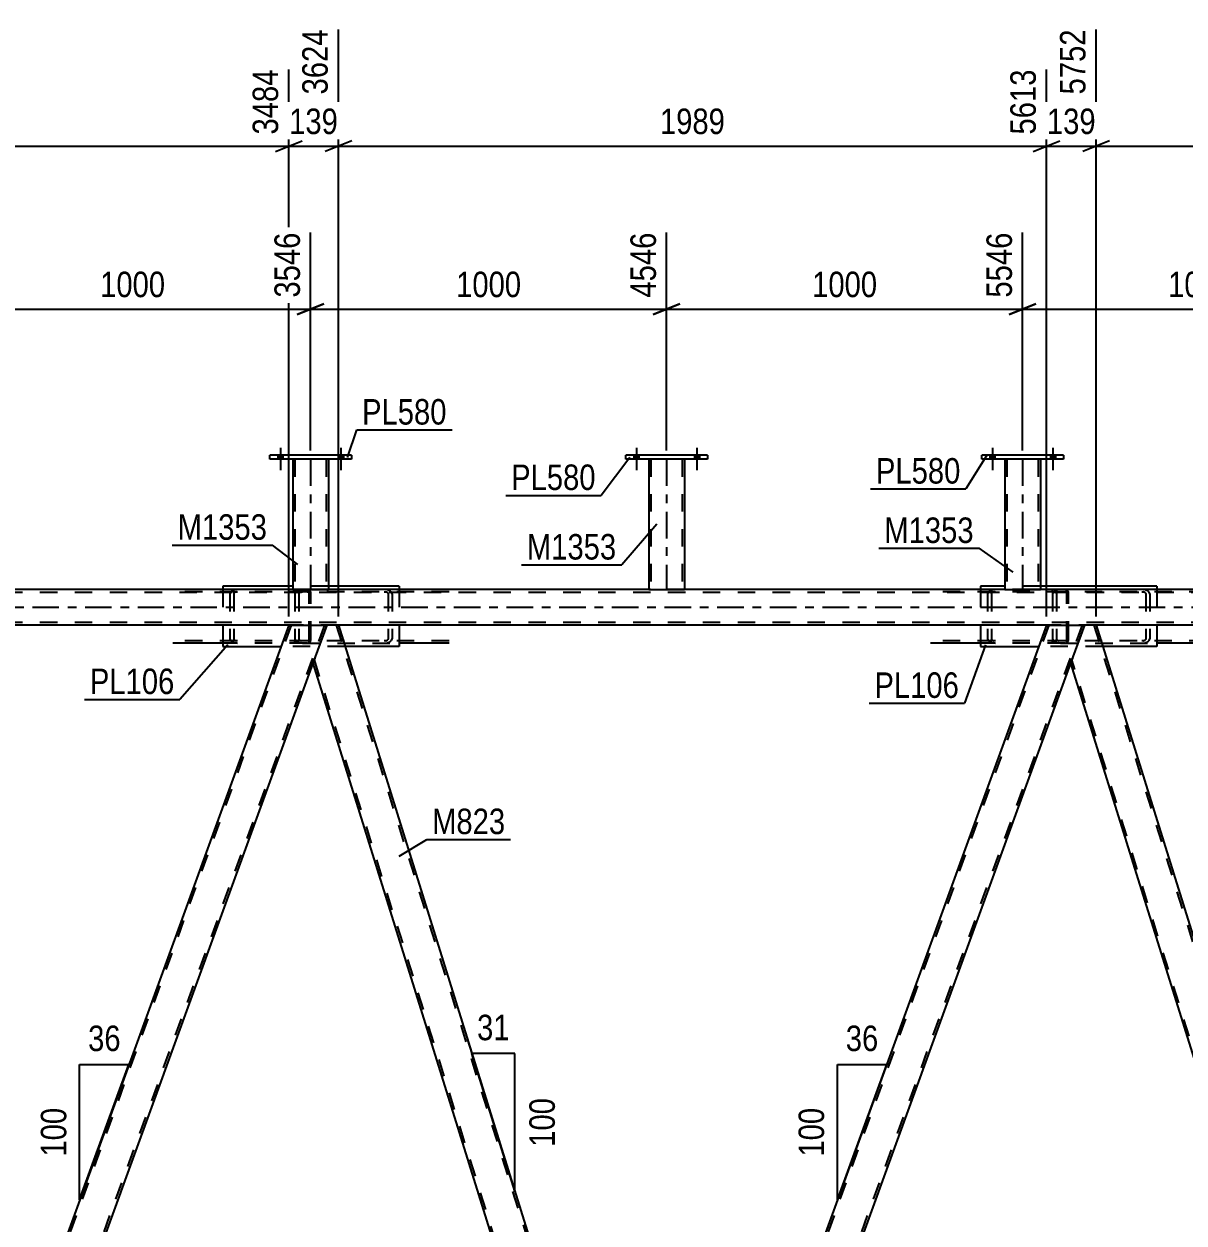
# Model space of a CAD drawing. Header units: millimetres. Extents: x -857 to 332, y -866 to -25.
# Drawn here: x -684.7 to -554.4, y -741.4 to -606.7 of the extents above; entities that cross this region are included whole.
import ezdxf

# ---------------------------------------------------------------- set-up
doc = ezdxf.new("R2010")
doc.units = ezdxf.units.MM
doc.linetypes.add('DXK_LINE_DOT2', pattern=[3.9198, 1.9599, -1.9599])
doc.linetypes.add('DXK_LINE_DOT3', pattern=[5.9187, 2.979, -0.9799, 0.9799, -0.9799])
doc.styles.add('Arial Narrow', font='ARIALN.TTF', dxfattribs={"height": 0.2})

# ---------------------------------------------------------------- blocks, each defined once
blk = doc.blocks.new('Bolt-570388934-6778 - 6647')
at = {"linetype": 'Continuous'}
for points in [[(-655.66, -655.11), (-656.22, -655.11), (-656.22, -655.59), (-655.66, -655.59)], [(-655.66, -655.11), (-656.22, -655.11), (-656.22, -655.59), (-655.66, -655.59)], [(-648.86, -655.11), (-649.42, -655.11), (-649.42, -655.59), (-648.86, -655.59)], [(-648.86, -655.11), (-649.42, -655.11), (-649.42, -655.59), (-648.86, -655.59)]]:
    blk.add_hatch(color=1, dxfattribs=at).paths.add_polyline_path(points)
at = {"color": 1, "linetype": 'Continuous'}
for p, q in [((-655.94, -654.31), (-655.94, -656.83)), ((-655.94, -654.31), (-655.94, -656.83)), ((-649.14, -654.31), (-649.14, -656.83)), ((-649.14, -654.31), (-649.14, -656.83)), ((-656.22, -655.11), (-656.22, -655.59)), ((-656.22, -655.11), (-656.22, -655.59)), ((-655.66, -655.11), (-655.66, -655.59)), ((-655.66, -655.11), (-655.66, -655.59)), ((-649.42, -655.11), (-649.42, -655.59)), ((-649.42, -655.11), (-649.42, -655.59)), ((-648.86, -655.11), (-648.86, -655.59)), ((-648.86, -655.11), (-648.86, -655.59))]:
    blk.add_line(p, q, dxfattribs=at)
blk = doc.blocks.new('Part-570388934-6718 - 6647')
at = {"color": 2, "linetype": 'Continuous'}
for p, q in [((-607.94, -655.11), (-617.14, -655.11)), ((-617.14, -655.59), (-617.14, -655.11)), ((-607.94, -655.59), (-617.14, -655.59)), ((-607.94, -655.11), (-607.94, -655.59))]:
    blk.add_line(p, q, dxfattribs=at)
blk = doc.blocks.new('Bolt-570388934-6785 - 6647')
at = {"linetype": 'Continuous'}
for points in [[(-575.66, -655.11), (-576.22, -655.11), (-576.22, -655.59), (-575.66, -655.59)], [(-575.66, -655.11), (-576.22, -655.11), (-576.22, -655.59), (-575.66, -655.59)], [(-568.86, -655.11), (-569.42, -655.11), (-569.42, -655.59), (-568.86, -655.59)], [(-568.86, -655.11), (-569.42, -655.11), (-569.42, -655.59), (-568.86, -655.59)]]:
    blk.add_hatch(color=1, dxfattribs=at).paths.add_polyline_path(points)
at = {"color": 1, "linetype": 'Continuous'}
for p, q in [((-575.94, -654.31), (-575.94, -656.83)), ((-575.94, -654.31), (-575.94, -656.83)), ((-569.14, -654.31), (-569.14, -656.83)), ((-569.14, -654.31), (-569.14, -656.83)), ((-576.22, -655.11), (-576.22, -655.59)), ((-576.22, -655.11), (-576.22, -655.59)), ((-575.66, -655.11), (-575.66, -655.59)), ((-575.66, -655.11), (-575.66, -655.59)), ((-569.42, -655.11), (-569.42, -655.59)), ((-569.42, -655.11), (-569.42, -655.59)), ((-568.86, -655.11), (-568.86, -655.59)), ((-568.86, -655.11), (-568.86, -655.59))]:
    blk.add_line(p, q, dxfattribs=at)
blk = doc.blocks.new('Part-570388934-6737 - 6647')
at = {"color": 7, "linetype": 'DXK_LINE_DOT2'}
for p, q in [((-112.62, -670.55), (-794.36, -670.55)), ((-112.62, -670.23), (-774.54, -670.23)), ((-650.54, -670.23), (-654.54, -670.23)), ((-610.54, -670.23), (-614.54, -670.23)), ((-570.54, -670.23), (-574.54, -670.23)), ((-112.62, -673.91), (-794.36, -673.91)), ((-649.42, -674.23), (-654.99, -674.23)), ((-564.28, -674.23), (-569.86, -674.23))]:
    blk.add_line(p, q, dxfattribs=at)
at = {"color": 2, "linetype": 'Continuous'}
for p, q in [((-654.54, -670.23), (-690.54, -670.23)), ((-614.54, -670.23), (-650.54, -670.23)), ((-574.54, -670.23), (-610.54, -670.23)), ((-534.54, -670.23), (-570.54, -670.23)), ((-654.99, -674.23), (-734.55, -674.23)), ((-569.86, -674.23), (-649.42, -674.23)), ((-484.72, -674.23), (-564.28, -674.23))]:
    blk.add_line(p, q, dxfattribs=at)
at = {"color": 7, "linetype": 'DXK_LINE_DOT3'}
blk.add_line((-112.62, -672.23), (-794.36, -672.23), dxfattribs=at)
blk = doc.blocks.new('Part-570388934-6753 - 6647')
at = {"color": 7, "linetype": 'DXK_LINE_DOT2'}
for p, q in [((-654.24, -670.52), (-654.31, -670.71)), ((-653.87, -670.71), (-653.84, -670.62)), ((-653.44, -670.23), (-653.77, -670.26)), ((-653.6, -670.49), (-653.44, -670.47)), ((-636.98, -670.23), (-653.44, -670.23)), ((-636.98, -670.47), (-653.44, -670.47)), ((-643.93, -670.26), (-644.27, -670.23)), ((-644.27, -670.47), (-644.1, -670.49)), ((-643.86, -670.62), (-643.83, -670.71)), ((-643.39, -670.71), (-643.46, -670.52)), ((-654.31, -670.71), (-654.31, -675.75)), ((-653.87, -670.71), (-653.87, -675.75)), ((-643.83, -670.71), (-643.83, -675.75)), ((-643.39, -670.71), (-643.39, -675.75)), ((-654.31, -675.75), (-654.24, -675.93)), ((-653.84, -675.84), (-653.87, -675.75)), ((-653.44, -675.99), (-653.6, -675.97)), ((-636.98, -675.99), (-653.44, -675.99)), ((-644.1, -675.97), (-644.27, -675.99)), ((-643.83, -675.75), (-643.86, -675.84)), ((-643.46, -675.93), (-643.39, -675.75)), ((-653.77, -676.19), (-653.44, -676.23)), ((-653.44, -676.23), (-642.59, -676.23)), ((-644.27, -676.23), (-643.93, -676.19))]:
    blk.add_line(p, q, dxfattribs=at)
at = {"color": 2, "linetype": 'Continuous'}
blk.add_line((-636.98, -676.23), (-642.59, -676.23), dxfattribs=at)
at = {"color": 7, "linetype": 'DXK_LINE_DOT2'}
for centre, radius, start, end in [((-653.64, -671.07), 0.817, 99.5183, 138.064), ((-653.54, -670.89), 0.409, 99.5183, 138.064), ((-644.17, -670.89), 0.409, 41.9361, 80.4818), ((-644.07, -671.07), 0.817, 41.9361, 80.4818), ((-653.64, -675.39), 0.817, 221.9361, 260.4818), ((-653.54, -675.57), 0.409, 221.9361, 260.4818), ((-644.17, -675.57), 0.409, 279.5183, 318.064), ((-644.07, -675.39), 0.817, 279.5183, 318.064)]:
    blk.add_arc(centre, radius, start, end, dxfattribs=at)
blk = doc.blocks.new('Part-570388934-6769 - 6647')
at = {"color": 2, "linetype": 'Continuous'}
for p, q in [((-614.54, -655.59), (-614.54, -670.23)), ((-610.54, -655.59), (-610.54, -670.23)), ((-614.54, -670.23), (-610.54, -670.23))]:
    blk.add_line(p, q, dxfattribs=at)
at = {"color": 7, "linetype": 'DXK_LINE_DOT2'}
for p, q in [((-610.54, -655.59), (-614.54, -655.59)), ((-614.54, -655.59), (-614.5, -655.59)), ((-614.3, -655.59), (-614.3, -670.23)), ((-610.78, -655.59), (-610.78, -670.23)), ((-610.83, -670.23), (-610.8, -670.23)), ((-610.8, -670.23), (-610.83, -670.23)), ((-610.78, -670.23), (-610.8, -670.23)), ((-610.8, -670.23), (-610.78, -670.23))]:
    blk.add_line(p, q, dxfattribs=at)
at = {"color": 7, "linetype": 'DXK_LINE_DOT3'}
blk.add_line((-612.54, -655.59), (-612.54, -670.23), dxfattribs=at)
blk = doc.blocks.new('Bolt-570388934-6776 - 6647')
at = {"linetype": 'Continuous'}
for points in [[(-615.66, -655.11), (-616.22, -655.11), (-616.22, -655.59), (-615.66, -655.59)], [(-615.66, -655.11), (-616.22, -655.11), (-616.22, -655.59), (-615.66, -655.59)], [(-608.86, -655.11), (-609.42, -655.11), (-609.42, -655.59), (-608.86, -655.59)], [(-608.86, -655.11), (-609.42, -655.11), (-609.42, -655.59), (-608.86, -655.59)]]:
    blk.add_hatch(color=1, dxfattribs=at).paths.add_polyline_path(points)
at = {"color": 1, "linetype": 'Continuous'}
for p, q in [((-615.94, -654.31), (-615.94, -656.83)), ((-615.94, -654.31), (-615.94, -656.83)), ((-609.14, -654.31), (-609.14, -656.83)), ((-609.14, -654.31), (-609.14, -656.83)), ((-616.22, -655.11), (-616.22, -655.59)), ((-616.22, -655.11), (-616.22, -655.59)), ((-615.66, -655.11), (-615.66, -655.59)), ((-615.66, -655.11), (-615.66, -655.59)), ((-609.42, -655.11), (-609.42, -655.59)), ((-609.42, -655.11), (-609.42, -655.59)), ((-608.86, -655.11), (-608.86, -655.59)), ((-608.86, -655.11), (-608.86, -655.59))]:
    blk.add_line(p, q, dxfattribs=at)
blk = doc.blocks.new('Part-570388934-6788 - 6647')
at = {"color": 7, "linetype": 'DXK_LINE_DOT2'}
for p, q in [((-652.94, -670.23), (-668.02, -670.23)), ((-652.94, -670.47), (-668.02, -670.47)), ((-661.54, -670.52), (-661.61, -670.71)), ((-661.17, -670.71), (-661.14, -670.62)), ((-660.74, -670.23), (-661.07, -670.26)), ((-660.9, -670.49), (-660.74, -670.47)), ((-654.31, -670.47), (-654.31, -670.23)), ((-652.77, -670.26), (-652.94, -670.23)), ((-652.94, -670.47), (-652.85, -670.49)), ((-652.85, -670.49), (-652.78, -670.54)), ((-652.78, -670.54), (-652.74, -670.62)), ((-652.63, -670.37), (-652.77, -670.26)), ((-652.74, -670.62), (-652.72, -670.71)), ((-652.53, -670.52), (-652.63, -670.37)), ((-652.5, -670.71), (-652.53, -670.52)), ((-661.61, -670.71), (-661.61, -675.75)), ((-661.17, -670.71), (-661.17, -675.75)), ((-652.72, -675.75), (-652.72, -670.71)), ((-652.5, -675.75), (-652.5, -670.71)), ((-652.94, -675.99), (-668.02, -675.99)), ((-661.61, -675.75), (-661.54, -675.93)), ((-661.14, -675.84), (-661.17, -675.75)), ((-660.74, -675.99), (-660.9, -675.97)), ((-654.31, -676.23), (-654.31, -675.99)), ((-652.85, -675.97), (-652.94, -675.99)), ((-652.78, -675.92), (-652.85, -675.97)), ((-652.74, -675.84), (-652.78, -675.92)), ((-652.72, -675.75), (-652.74, -675.84)), ((-652.63, -676.09), (-652.53, -675.93)), ((-652.53, -675.93), (-652.5, -675.75)), ((-652.94, -676.23), (-662.41, -676.23)), ((-661.07, -676.19), (-660.74, -676.23)), ((-652.94, -676.23), (-652.77, -676.19)), ((-652.77, -676.19), (-652.63, -676.09))]:
    blk.add_line(p, q, dxfattribs=at)
at = {"color": 2, "linetype": 'Continuous'}
blk.add_line((-662.41, -676.23), (-668.02, -676.23), dxfattribs=at)
at = {"color": 7, "linetype": 'DXK_LINE_DOT2'}
for centre, radius, start, end in [((-660.94, -671.07), 0.817, 99.5183, 138.064), ((-660.84, -670.89), 0.409, 99.5183, 138.064), ((-660.94, -675.39), 0.817, 221.9361, 260.4818), ((-660.84, -675.57), 0.409, 221.9361, 260.4818)]:
    blk.add_arc(centre, radius, start, end, dxfattribs=at)
blk = doc.blocks.new('Part-570388934-6802 - 6647')
at = {"color": 7, "linetype": 'DXK_LINE_DOT2'}
for p, q in [((-567.8, -670.23), (-582.89, -670.23)), ((-567.8, -670.47), (-582.89, -670.47)), ((-576.41, -670.52), (-576.48, -670.71)), ((-576.04, -670.71), (-576.01, -670.62)), ((-575.6, -670.23), (-575.94, -670.26)), ((-575.77, -670.49), (-575.6, -670.47)), ((-569.18, -670.47), (-569.18, -670.23)), ((-567.64, -670.26), (-567.8, -670.23)), ((-567.8, -670.47), (-567.72, -670.49)), ((-567.72, -670.49), (-567.65, -670.54)), ((-567.65, -670.54), (-567.6, -670.62)), ((-567.49, -670.37), (-567.64, -670.26)), ((-567.6, -670.62), (-567.58, -670.71)), ((-567.4, -670.52), (-567.49, -670.37)), ((-567.37, -670.71), (-567.4, -670.52)), ((-576.48, -670.71), (-576.48, -675.75)), ((-576.04, -670.71), (-576.04, -675.75)), ((-567.58, -675.75), (-567.58, -670.71)), ((-567.37, -675.75), (-567.37, -670.71)), ((-567.8, -675.99), (-582.89, -675.99)), ((-576.48, -675.75), (-576.41, -675.93)), ((-576.01, -675.84), (-576.04, -675.75)), ((-575.6, -675.99), (-575.77, -675.97)), ((-569.18, -676.23), (-569.18, -675.99)), ((-567.72, -675.97), (-567.8, -675.99)), ((-567.65, -675.92), (-567.72, -675.97)), ((-567.6, -675.84), (-567.65, -675.92)), ((-567.58, -675.75), (-567.6, -675.84)), ((-567.49, -676.09), (-567.4, -675.93)), ((-567.4, -675.93), (-567.37, -675.75)), ((-567.8, -676.23), (-577.28, -676.23)), ((-575.94, -676.19), (-575.6, -676.23)), ((-567.8, -676.23), (-567.64, -676.19)), ((-567.64, -676.19), (-567.49, -676.09))]:
    blk.add_line(p, q, dxfattribs=at)
at = {"color": 2, "linetype": 'Continuous'}
blk.add_line((-577.28, -676.23), (-582.89, -676.23), dxfattribs=at)
at = {"color": 7, "linetype": 'DXK_LINE_DOT2'}
for centre, radius, start, end in [((-575.8, -671.07), 0.817, 99.5183, 138.064), ((-575.7, -670.89), 0.409, 99.5183, 138.064), ((-575.8, -675.39), 0.817, 221.9361, 260.4818), ((-575.7, -675.57), 0.409, 221.9361, 260.4818)]:
    blk.add_arc(centre, radius, start, end, dxfattribs=at)
blk = doc.blocks.new('Part-570388934-7230 - 6647')
at = {"color": 2, "linetype": 'Continuous'}
for p, q in [((-567.94, -655.11), (-577.14, -655.11)), ((-577.14, -655.59), (-577.14, -655.11)), ((-567.94, -655.59), (-577.14, -655.59)), ((-567.94, -655.11), (-567.94, -655.59))]:
    blk.add_line(p, q, dxfattribs=at)
blk = doc.blocks.new('Part-570388934-6925 - 6647')
at = {"color": 2, "linetype": 'Continuous'}
for p, q in [((-577.28, -669.83), (-577.28, -670.23)), ((-574.54, -669.83), (-577.28, -669.83)), ((-557.46, -669.83), (-570.54, -669.83)), ((-557.46, -669.83), (-557.46, -670.23)), ((-577.28, -674.23), (-577.28, -676.63)), ((-557.46, -674.23), (-557.46, -676.63)), ((-577.28, -676.63), (-570.73, -676.63)), ((-557.46, -676.63), (-563.53, -676.63))]:
    blk.add_line(p, q, dxfattribs=at)
at = {"color": 7, "linetype": 'DXK_LINE_DOT2'}
for p, q in [((-577.28, -670.23), (-577.28, -674.23)), ((-570.54, -669.83), (-574.54, -669.83)), ((-557.46, -670.23), (-557.46, -674.23)), ((-563.53, -676.63), (-570.73, -676.63))]:
    blk.add_line(p, q, dxfattribs=at)
blk = doc.blocks.new('Part-570388934-6935 - 6647')
at = {"color": 2, "linetype": 'Continuous'}
for p, q in [((-662.41, -669.83), (-662.41, -670.23)), ((-654.54, -669.83), (-662.41, -669.83)), ((-642.59, -669.83), (-650.54, -669.83)), ((-642.59, -669.83), (-642.59, -670.23)), ((-662.41, -674.23), (-662.41, -676.63)), ((-642.59, -674.23), (-642.59, -676.63)), ((-662.41, -676.63), (-655.87, -676.63)), ((-642.59, -676.63), (-648.67, -676.63))]:
    blk.add_line(p, q, dxfattribs=at)
at = {"color": 7, "linetype": 'DXK_LINE_DOT2'}
for p, q in [((-662.41, -670.23), (-662.41, -674.23)), ((-650.54, -669.83), (-654.54, -669.83)), ((-642.59, -670.23), (-642.59, -674.23)), ((-648.67, -676.63), (-655.87, -676.63))]:
    blk.add_line(p, q, dxfattribs=at)
blk = doc.blocks.new('Part-570388934-6989 - 6647')
at = {"color": 7, "linetype": 'DXK_LINE_DOT2'}
for p, q in [((-569.6, -674.23), (-613.64, -795.23)), ((-565.86, -674.23), (-609.9, -795.23)), ((-565.6, -674.23), (-567.15, -678.48)), ((-612.71, -791.98), (-613.9, -795.23)), ((-609.64, -795.23), (-613.9, -795.23))]:
    blk.add_line(p, q, dxfattribs=at)
at = {"color": 2, "linetype": 'Continuous'}
for p, q in [((-569.86, -674.23), (-612.71, -791.98)), ((-569.86, -674.23), (-565.6, -674.23)), ((-567.15, -678.48), (-609.64, -795.23))]:
    blk.add_line(p, q, dxfattribs=at)
blk = doc.blocks.new('Part-570388934-7006 - 6647')
at = {"color": 2, "linetype": 'Continuous'}
for p, q in [((-650.73, -674.23), (-652.28, -678.48)), ((-649.42, -674.23), (-650.73, -674.23)), ((-649.42, -674.23), (-612.71, -791.98)), ((-652.28, -678.48), (-615.89, -795.23)), ((-613.9, -795.23), (-612.71, -791.98))]:
    blk.add_line(p, q, dxfattribs=at)
at = {"color": 7, "linetype": 'DXK_LINE_DOT2'}
for p, q in [((-649.67, -674.23), (-612.85, -792.35)), ((-652.15, -678.11), (-615.64, -795.23)), ((-612.71, -791.98), (-612.99, -792.72)), ((-615.89, -795.23), (-613.9, -795.23))]:
    blk.add_line(p, q, dxfattribs=at)
blk = doc.blocks.new('Part-570388934-7020 - 6647')
at = {"color": 7, "linetype": 'DXK_LINE_DOT2'}
for p, q in [((-569.11, -670.52), (-569.18, -670.71)), ((-568.74, -670.71), (-568.71, -670.62)), ((-568.3, -670.23), (-568.64, -670.26)), ((-568.47, -670.49), (-568.3, -670.47)), ((-551.85, -670.23), (-568.3, -670.23)), ((-551.85, -670.47), (-568.3, -670.47)), ((-558.8, -670.26), (-559.13, -670.23)), ((-559.13, -670.47), (-558.96, -670.49)), ((-558.73, -670.62), (-558.69, -670.71)), ((-558.26, -670.71), (-558.32, -670.52)), ((-569.18, -670.71), (-569.18, -675.75)), ((-568.74, -670.71), (-568.74, -675.75)), ((-558.69, -670.71), (-558.69, -675.75)), ((-558.26, -670.71), (-558.26, -675.75)), ((-569.18, -675.75), (-569.11, -675.93)), ((-568.71, -675.84), (-568.74, -675.75)), ((-568.3, -675.99), (-568.47, -675.97)), ((-551.85, -675.99), (-568.3, -675.99)), ((-558.96, -675.97), (-559.13, -675.99)), ((-558.69, -675.75), (-558.73, -675.84)), ((-558.32, -675.93), (-558.26, -675.75)), ((-568.64, -676.19), (-568.3, -676.23)), ((-568.3, -676.23), (-557.46, -676.23)), ((-559.13, -676.23), (-558.8, -676.19))]:
    blk.add_line(p, q, dxfattribs=at)
at = {"color": 2, "linetype": 'Continuous'}
blk.add_line((-551.85, -676.23), (-557.46, -676.23), dxfattribs=at)
at = {"color": 7, "linetype": 'DXK_LINE_DOT2'}
for centre, radius, start, end in [((-568.5, -671.07), 0.817, 99.5183, 138.064), ((-568.4, -670.89), 0.409, 99.5183, 138.064), ((-559.03, -670.89), 0.409, 41.9361, 80.4818), ((-558.93, -671.07), 0.817, 41.9361, 80.4818), ((-568.5, -675.39), 0.817, 221.9361, 260.4818), ((-568.4, -675.57), 0.409, 221.9361, 260.4818), ((-559.03, -675.57), 0.409, 279.5183, 318.064), ((-558.93, -675.39), 0.817, 279.5183, 318.064)]:
    blk.add_arc(centre, radius, start, end, dxfattribs=at)
blk = doc.blocks.new('Part-570388934-7047 - 6647')
at = {"color": 2, "linetype": 'Continuous'}
for p, q in [((-565.6, -674.23), (-567.15, -678.48)), ((-564.28, -674.23), (-565.6, -674.23)), ((-564.28, -674.23), (-527.58, -791.98)), ((-567.15, -678.48), (-530.76, -795.23)), ((-528.76, -795.23), (-527.58, -791.98))]:
    blk.add_line(p, q, dxfattribs=at)
at = {"color": 7, "linetype": 'DXK_LINE_DOT2'}
for p, q in [((-564.53, -674.23), (-527.72, -792.35)), ((-530.51, -795.23), (-567.01, -678.11)), ((-527.58, -791.98), (-527.85, -792.72)), ((-530.76, -795.23), (-528.76, -795.23))]:
    blk.add_line(p, q, dxfattribs=at)
blk = doc.blocks.new('Part-570388934-7171 - 6647')
at = {"color": 2, "linetype": 'Continuous'}
for p, q in [((-647.94, -655.11), (-657.14, -655.11)), ((-657.14, -655.59), (-657.14, -655.11)), ((-647.94, -655.59), (-657.14, -655.59)), ((-647.94, -655.11), (-647.94, -655.59))]:
    blk.add_line(p, q, dxfattribs=at)
blk = doc.blocks.new('Part-570388934-7235 - 6647')
at = {"color": 2, "linetype": 'Continuous'}
for p, q in [((-574.54, -655.59), (-574.54, -670.23)), ((-570.54, -655.59), (-570.54, -670.23)), ((-574.54, -670.23), (-570.54, -670.23))]:
    blk.add_line(p, q, dxfattribs=at)
at = {"color": 7, "linetype": 'DXK_LINE_DOT2'}
for p, q in [((-570.54, -655.59), (-574.54, -655.59)), ((-574.54, -655.59), (-574.5, -655.59)), ((-574.3, -655.59), (-574.3, -670.23)), ((-570.78, -655.59), (-570.78, -670.23)), ((-570.83, -670.23), (-570.8, -670.23)), ((-570.8, -670.23), (-570.83, -670.23)), ((-570.78, -670.23), (-570.8, -670.23)), ((-570.8, -670.23), (-570.78, -670.23))]:
    blk.add_line(p, q, dxfattribs=at)
at = {"color": 7, "linetype": 'DXK_LINE_DOT3'}
blk.add_line((-572.54, -655.59), (-572.54, -670.23), dxfattribs=at)
blk = doc.blocks.new('Part-570388934-7166 - 6647')
at = {"color": 2, "linetype": 'Continuous'}
for p, q in [((-654.54, -655.59), (-654.54, -670.23)), ((-650.54, -655.59), (-650.54, -670.23)), ((-654.54, -670.23), (-650.54, -670.23))]:
    blk.add_line(p, q, dxfattribs=at)
at = {"color": 7, "linetype": 'DXK_LINE_DOT2'}
for p, q in [((-650.54, -655.59), (-654.54, -655.59)), ((-654.54, -655.59), (-654.5, -655.59)), ((-654.3, -655.59), (-654.3, -670.23)), ((-650.78, -655.59), (-650.78, -670.23)), ((-650.83, -670.23), (-650.8, -670.23)), ((-650.8, -670.23), (-650.83, -670.23)), ((-650.78, -670.23), (-650.8, -670.23)), ((-650.8, -670.23), (-650.78, -670.23))]:
    blk.add_line(p, q, dxfattribs=at)
at = {"color": 7, "linetype": 'DXK_LINE_DOT3'}
blk.add_line((-652.54, -655.59), (-652.54, -670.23), dxfattribs=at)
blk = doc.blocks.new('Part-570388934-7195 - 6647')
at = {"color": 7, "linetype": 'DXK_LINE_DOT2'}
for p, q in [((-654.74, -674.23), (-698.78, -795.23)), ((-650.99, -674.23), (-695.03, -795.23)), ((-650.73, -674.23), (-652.28, -678.48)), ((-697.85, -791.98), (-699.03, -795.23)), ((-694.77, -795.23), (-699.03, -795.23))]:
    blk.add_line(p, q, dxfattribs=at)
at = {"color": 2, "linetype": 'Continuous'}
for p, q in [((-654.99, -674.23), (-697.85, -791.98)), ((-654.99, -674.23), (-650.73, -674.23)), ((-652.28, -678.48), (-694.77, -795.23))]:
    blk.add_line(p, q, dxfattribs=at)
blk = doc.blocks.new('StraightDimension-570388934-7956 - 6647')
at = {"color": 7, "linetype": 'Continuous'}
for p, q in [((-649.42, -673.23), (-649.42, -607.3)), ((-569.86, -673.23), (-569.86, -611.8)), ((-647.92, -619.81), (-650.92, -621.01)), ((-649.42, -620.41), (-569.86, -620.41)), ((-571.36, -621.01), (-568.36, -619.81))]:
    blk.add_line(p, q, dxfattribs=at)
at = {"color": 0}
blk.add_wipeout([(-605.38, -619.66), (-605.38, -615.46), (-613.89, -615.46), (-613.89, -619.66)], dxfattribs=at)
at = {"color": 3, "style": 'Arial Narrow'}
blk.add_text('1989', height=2.863, dxfattribs=at).set_placement((-613.29, -619.06))
at = {"color": 0, "linetype": 'Continuous'}
blk.add_wipeout([(-570.46, -611.2), (-574.66, -611.2), (-574.66, -619.71), (-570.46, -619.71)], dxfattribs=at)
at = {"color": 3, "linetype": 'Continuous', "style": 'Arial Narrow'}
blk.add_text('5613', height=2.863, rotation=90.0002, dxfattribs=at).set_placement((-571.06, -619.11))
blk = doc.blocks.new('StraightDimension-570388934-7918 - 6647')
at = {"color": 7, "linetype": 'Continuous'}
for p, q in [((-564.28, -673.23), (-564.28, -607.3)), ((-484.72, -673.23), (-484.72, -611.8)), ((-562.78, -619.81), (-565.78, -621.01)), ((-564.28, -620.41), (-484.72, -620.41)), ((-486.22, -621.01), (-483.22, -619.81))]:
    blk.add_line(p, q, dxfattribs=at)
at = {"color": 0}
blk.add_wipeout([(-520.25, -619.66), (-520.25, -615.46), (-528.76, -615.46), (-528.76, -619.66)], dxfattribs=at)
at = {"color": 3, "style": 'Arial Narrow'}
blk.add_text('1989', height=2.863, dxfattribs=at).set_placement((-528.16, -619.06))
at = {"color": 0, "linetype": 'Continuous'}
blk.add_wipeout([(-485.32, -611.2), (-489.52, -611.2), (-489.52, -619.71), (-485.32, -619.71)], dxfattribs=at)
at = {"color": 3, "linetype": 'Continuous', "style": 'Arial Narrow'}
blk.add_text('7741', height=2.863, rotation=90.0002, dxfattribs=at).set_placement((-485.92, -619.11))
blk = doc.blocks.new('StraightDimension-570388934-8353 - 6647')
at = {"color": 7, "linetype": 'Continuous'}
for p, q in [((-612.54, -654.59), (-612.54, -630.12)), ((-572.54, -654.59), (-572.54, -630.12)), ((-611.04, -638.13), (-614.04, -639.33)), ((-574.04, -639.33), (-571.04, -638.13)), ((-612.54, -638.73), (-572.54, -638.73))]:
    blk.add_line(p, q, dxfattribs=at)
at = {"color": 0}
blk.add_wipeout([(-588.28, -637.98), (-588.28, -633.78), (-596.79, -633.78), (-596.79, -637.98)], dxfattribs=at)
at = {"color": 3, "style": 'Arial Narrow'}
blk.add_text('1000', height=2.863, dxfattribs=at).set_placement((-596.19, -637.38))
at = {"color": 0, "linetype": 'Continuous'}
blk.add_wipeout([(-573.14, -629.52), (-577.34, -629.52), (-577.34, -638.03), (-573.14, -638.03)], dxfattribs=at)
at = {"color": 3, "linetype": 'Continuous', "style": 'Arial Narrow'}
blk.add_text('5546', height=2.863, rotation=90.0002, dxfattribs=at).set_placement((-573.74, -637.43))
blk = doc.blocks.new('StraightDimension-570388934-7994 - 6647')
at = {"color": 7, "linetype": 'Continuous'}
for p, q in [((-734.54, -673.23), (-734.54, -607.3)), ((-654.99, -673.23), (-654.99, -611.8)), ((-733.04, -619.81), (-736.04, -621.01)), ((-734.54, -620.41), (-654.99, -620.41)), ((-656.49, -621.01), (-653.49, -619.81))]:
    blk.add_line(p, q, dxfattribs=at)
at = {"color": 0}
blk.add_wipeout([(-690.51, -619.66), (-690.51, -615.46), (-699.02, -615.46), (-699.02, -619.66)], dxfattribs=at)
at = {"color": 3, "style": 'Arial Narrow'}
blk.add_text('1989', height=2.863, dxfattribs=at).set_placement((-698.42, -619.06))
at = {"color": 0, "linetype": 'Continuous'}
blk.add_wipeout([(-655.59, -611.2), (-659.79, -611.2), (-659.79, -619.71), (-655.59, -619.71)], dxfattribs=at)
at = {"color": 3, "linetype": 'Continuous', "style": 'Arial Narrow'}
blk.add_text('3484', height=2.863, rotation=90.0002, dxfattribs=at).set_placement((-656.19, -619.11))
blk = doc.blocks.new('StraightDimension-570388934-8360 - 6647')
at = {"color": 7, "linetype": 'Continuous'}
for p, q in [((-572.54, -654.59), (-572.54, -630.12)), ((-532.54, -654.59), (-532.54, -630.12)), ((-571.04, -638.13), (-574.04, -639.33)), ((-534.04, -639.33), (-531.04, -638.13)), ((-572.54, -638.73), (-532.54, -638.73))]:
    blk.add_line(p, q, dxfattribs=at)
at = {"color": 0}
blk.add_wipeout([(-548.28, -637.98), (-548.28, -633.78), (-556.79, -633.78), (-556.79, -637.98)], dxfattribs=at)
at = {"color": 3, "style": 'Arial Narrow'}
blk.add_text('1000', height=2.863, dxfattribs=at).set_placement((-556.19, -637.38))
at = {"color": 0, "linetype": 'Continuous'}
blk.add_wipeout([(-533.14, -629.52), (-537.34, -629.52), (-537.34, -638.03), (-533.14, -638.03)], dxfattribs=at)
at = {"color": 3, "linetype": 'Continuous', "style": 'Arial Narrow'}
blk.add_text('6546', height=2.863, rotation=90.0002, dxfattribs=at).set_placement((-533.74, -637.43))
blk = doc.blocks.new('AngleDimension-570388934-8166 - 6647')
at = {"color": 7, "linetype": 'Continuous'}
for p, q in [((-634.94, -720.67), (-634.42, -722.34)), ((-629.6, -722.34), (-634.42, -722.34)), ((-629.6, -737.8), (-634.42, -722.34)), ((-629.6, -737.8), (-629.6, -722.34))]:
    blk.add_line(p, q, dxfattribs=at)
at = {"color": 0}
blk.add_wipeout([(-624.5, -726.73), (-628.7, -726.73), (-628.7, -733.41), (-624.5, -733.41)], dxfattribs=at)
at = {"color": 3, "style": 'Arial Narrow'}
blk.add_text('100', height=2.863, rotation=90.0002, dxfattribs=at).set_placement((-625.1, -732.81))
at = {"color": 0}
blk.add_wipeout([(-629.58, -721.44), (-629.58, -717.24), (-634.44, -717.24), (-634.44, -721.44)], dxfattribs=at)
at = {"color": 3, "style": 'Arial Narrow'}
blk.add_text('31', height=2.863, dxfattribs=at).set_placement((-633.84, -720.84))
blk = doc.blocks.new('StraightDimension-570388934-8346 - 6647')
at = {"color": 7, "linetype": 'Continuous'}
for p, q in [((-652.54, -654.59), (-652.54, -630.12)), ((-612.54, -654.59), (-612.54, -630.12)), ((-651.04, -638.13), (-654.04, -639.33)), ((-614.04, -639.33), (-611.04, -638.13)), ((-652.54, -638.73), (-612.54, -638.73))]:
    blk.add_line(p, q, dxfattribs=at)
at = {"color": 0}
blk.add_wipeout([(-628.28, -637.98), (-628.28, -633.78), (-636.79, -633.78), (-636.79, -637.98)], dxfattribs=at)
at = {"color": 3, "style": 'Arial Narrow'}
blk.add_text('1000', height=2.863, dxfattribs=at).set_placement((-636.19, -637.38))
at = {"color": 0, "linetype": 'Continuous'}
blk.add_wipeout([(-613.14, -629.52), (-617.34, -629.52), (-617.34, -638.03), (-613.14, -638.03)], dxfattribs=at)
at = {"color": 3, "linetype": 'Continuous', "style": 'Arial Narrow'}
blk.add_text('4546', height=2.863, rotation=90.0002, dxfattribs=at).set_placement((-613.74, -637.43))
blk = doc.blocks.new('StraightDimension-570388934-7975 - 6647')
at = {"color": 7, "linetype": 'Continuous'}
for p, q in [((-649.42, -673.23), (-649.42, -607.3)), ((-654.99, -673.23), (-654.99, -611.8)), ((-656.49, -621.01), (-653.49, -619.81)), ((-654.99, -620.41), (-649.42, -620.41)), ((-647.92, -619.81), (-650.92, -621.01))]:
    blk.add_line(p, q, dxfattribs=at)
at = {"color": 0}
blk.add_wipeout([(-648.86, -619.66), (-648.86, -615.46), (-655.55, -615.46), (-655.55, -619.66)], dxfattribs=at)
at = {"color": 3, "style": 'Arial Narrow'}
blk.add_text('139', height=2.863, dxfattribs=at).set_placement((-654.95, -619.06))
at = {"color": 0, "linetype": 'Continuous'}
blk.add_wipeout([(-650.02, -606.7), (-654.22, -606.7), (-654.22, -615.21), (-650.02, -615.21)], dxfattribs=at)
at = {"color": 3, "linetype": 'Continuous', "style": 'Arial Narrow'}
blk.add_text('3624', height=2.863, rotation=90.0002, dxfattribs=at).set_placement((-650.62, -614.61))
blk = doc.blocks.new('AngleDimension-570388934-8152 - 6647')
at = {"color": 7, "linetype": 'Continuous'}
for p, q in [((-672.79, -723.13), (-672.95, -723.56)), ((-678.49, -723.56), (-672.95, -723.56)), ((-678.49, -738.78), (-672.95, -723.56)), ((-678.49, -738.78), (-678.49, -723.56))]:
    blk.add_line(p, q, dxfattribs=at)
at = {"color": 0}
blk.add_wipeout([(-679.39, -727.82), (-683.59, -727.82), (-683.59, -734.51), (-679.39, -734.51)], dxfattribs=at)
at = {"color": 3, "style": 'Arial Narrow'}
blk.add_text('100', height=2.863, rotation=90.0002, dxfattribs=at).set_placement((-679.99, -733.91))
at = {"color": 0}
blk.add_wipeout([(-673.29, -722.66), (-673.29, -718.46), (-678.14, -718.46), (-678.14, -722.66)], dxfattribs=at)
at = {"color": 3, "style": 'Arial Narrow'}
blk.add_text('36', height=2.863, dxfattribs=at).set_placement((-677.54, -722.06))
blk = doc.blocks.new('StraightDimension-570388934-7937 - 6647')
at = {"color": 7, "linetype": 'Continuous'}
for p, q in [((-564.28, -673.23), (-564.28, -607.3)), ((-569.86, -673.23), (-569.86, -611.8)), ((-571.36, -621.01), (-568.36, -619.81)), ((-569.86, -620.41), (-564.28, -620.41)), ((-562.78, -619.81), (-565.78, -621.01))]:
    blk.add_line(p, q, dxfattribs=at)
at = {"color": 0}
blk.add_wipeout([(-563.73, -619.66), (-563.73, -615.46), (-570.41, -615.46), (-570.41, -619.66)], dxfattribs=at)
at = {"color": 3, "style": 'Arial Narrow'}
blk.add_text('139', height=2.863, dxfattribs=at).set_placement((-569.81, -619.06))
at = {"color": 0, "linetype": 'Continuous'}
blk.add_wipeout([(-564.88, -606.7), (-569.08, -606.7), (-569.08, -615.21), (-564.88, -615.21)], dxfattribs=at)
at = {"color": 3, "linetype": 'Continuous', "style": 'Arial Narrow'}
blk.add_text('5752', height=2.863, rotation=90.0002, dxfattribs=at).set_placement((-565.48, -614.61))
blk = doc.blocks.new('AngleDimension-570388934-8124 - 6647')
at = {"color": 7, "linetype": 'Continuous'}
for p, q in [((-587.66, -723.13), (-587.81, -723.56)), ((-593.35, -723.56), (-587.81, -723.56)), ((-593.35, -738.78), (-587.81, -723.56)), ((-593.35, -738.78), (-593.35, -723.56))]:
    blk.add_line(p, q, dxfattribs=at)
at = {"color": 0}
blk.add_wipeout([(-594.25, -727.82), (-598.45, -727.82), (-598.45, -734.51), (-594.25, -734.51)], dxfattribs=at)
at = {"color": 3, "style": 'Arial Narrow'}
blk.add_text('100', height=2.863, rotation=90.0002, dxfattribs=at).set_placement((-594.85, -733.91))
at = {"color": 0}
blk.add_wipeout([(-588.15, -722.66), (-588.15, -718.46), (-593.01, -718.46), (-593.01, -722.66)], dxfattribs=at)
at = {"color": 3, "style": 'Arial Narrow'}
blk.add_text('36', height=2.863, dxfattribs=at).set_placement((-592.41, -722.06))
blk = doc.blocks.new('StraightDimension-570388934-8338 - 6647')
at = {"color": 7, "linetype": 'Continuous'}
for p, q in [((-692.54, -654.59), (-692.54, -630.12)), ((-652.54, -654.59), (-652.54, -630.12)), ((-691.04, -638.13), (-694.04, -639.33)), ((-654.04, -639.33), (-651.04, -638.13)), ((-692.54, -638.73), (-652.54, -638.73))]:
    blk.add_line(p, q, dxfattribs=at)
at = {"color": 0}
blk.add_wipeout([(-668.28, -637.98), (-668.28, -633.78), (-676.79, -633.78), (-676.79, -637.98)], dxfattribs=at)
at = {"color": 3, "style": 'Arial Narrow'}
blk.add_text('1000', height=2.863, dxfattribs=at).set_placement((-676.19, -637.38))
at = {"color": 0, "linetype": 'Continuous'}
blk.add_wipeout([(-653.14, -629.52), (-657.34, -629.52), (-657.34, -638.03), (-653.14, -638.03)], dxfattribs=at)
at = {"color": 3, "linetype": 'Continuous', "style": 'Arial Narrow'}
blk.add_text('3546', height=2.863, rotation=90.0002, dxfattribs=at).set_placement((-653.74, -637.43))
blk = doc.blocks.new('Mark-570388934-6714 - 6647')
at = {"color": 0}
blk.add_wipeout([(-620.51, -659.04), (-620.51, -656.04), (-630.01, -656.04), (-630.01, -659.04)], dxfattribs=at)
blk.add_wipeout([(-620.51, -659.04), (-620.51, -656.04), (-630.01, -656.04), (-630.01, -659.04)], dxfattribs=at)
at = {"color": 30, "linetype": 'Continuous'}
for p in [(-616.66, -655.38), (-630.61, -659.64)]:
    blk.add_line(p, (-619.91, -659.64), dxfattribs=at)
at = {"color": 3, "style": 'Arial Narrow'}
blk.add_text('PL580', height=2.863, dxfattribs=at).set_placement((-630.01, -659.04))
blk = doc.blocks.new('Mark-570388934-6765 - 6647')
at = {"color": 0}
blk.add_wipeout([(-618.18, -666.85), (-618.18, -663.85), (-628.24, -663.85), (-628.24, -666.85)], dxfattribs=at)
blk.add_wipeout([(-618.18, -666.85), (-618.18, -663.85), (-628.24, -663.85), (-628.24, -666.85)], dxfattribs=at)
at = {"color": 30, "linetype": 'Continuous'}
for p in [(-613.64, -662.86), (-628.84, -667.45)]:
    blk.add_line(p, (-617.58, -667.45), dxfattribs=at)
at = {"color": 3, "style": 'Arial Narrow'}
blk.add_text('M1353', height=2.863, dxfattribs=at).set_placement((-628.24, -666.85))
blk = doc.blocks.new('Mark-570388934-6921 - 6647')
at = {"color": 0}
blk.add_wipeout([(-579.69, -682.39), (-579.69, -679.39), (-589.19, -679.39), (-589.19, -682.39)], dxfattribs=at)
blk.add_wipeout([(-579.69, -682.39), (-579.69, -679.39), (-589.19, -679.39), (-589.19, -682.39)], dxfattribs=at)
at = {"color": 30, "linetype": 'Continuous'}
for p in [(-576.7, -676.44), (-589.79, -682.99)]:
    blk.add_line(p, (-579.09, -682.99), dxfattribs=at)
at = {"color": 3, "style": 'Arial Narrow'}
blk.add_text('PL106', height=2.863, dxfattribs=at).set_placement((-589.19, -682.39))
blk = doc.blocks.new('Mark-570388934-6931 - 6647')
at = {"color": 0}
blk.add_wipeout([(-667.83, -681.96), (-667.83, -678.96), (-677.34, -678.96), (-677.34, -681.96)], dxfattribs=at)
blk.add_wipeout([(-667.83, -681.96), (-667.83, -678.96), (-677.34, -678.96), (-677.34, -681.96)], dxfattribs=at)
at = {"color": 30, "linetype": 'Continuous'}
for p in [(-661.83, -676.44), (-677.94, -682.56)]:
    blk.add_line(p, (-667.23, -682.56), dxfattribs=at)
at = {"color": 3, "style": 'Arial Narrow'}
blk.add_text('PL106', height=2.863, dxfattribs=at).set_placement((-677.34, -681.96))
blk = doc.blocks.new('Mark-570388934-7002 - 6647')
at = {"color": 0}
blk.add_wipeout([(-630.67, -697.69), (-630.67, -694.69), (-638.89, -694.69), (-638.89, -697.69)], dxfattribs=at)
blk.add_wipeout([(-630.67, -697.69), (-630.67, -694.69), (-638.89, -694.69), (-638.89, -697.69)], dxfattribs=at)
at = {"color": 30, "linetype": 'Continuous'}
for p, q in [((-642.59, -700.16), (-639.49, -698.29)), ((-639.49, -698.29), (-630.07, -698.29))]:
    blk.add_line(p, q, dxfattribs=at)
at = {"color": 3, "style": 'Arial Narrow'}
blk.add_text('M823', height=2.863, dxfattribs=at).set_placement((-638.89, -697.69))
blk = doc.blocks.new('Mark-570388934-7162 - 6647')
at = {"color": 0}
blk.add_wipeout([(-657.43, -664.63), (-657.43, -661.63), (-667.48, -661.63), (-667.48, -664.63)], dxfattribs=at)
blk.add_wipeout([(-657.43, -664.63), (-657.43, -661.63), (-667.48, -661.63), (-667.48, -664.63)], dxfattribs=at)
at = {"color": 30, "linetype": 'Continuous'}
for p in [(-668.08, -665.23), (-653.99, -667.42)]:
    blk.add_line(p, (-656.83, -665.23), dxfattribs=at)
at = {"color": 3, "style": 'Arial Narrow'}
blk.add_text('M1353', height=2.863, dxfattribs=at).set_placement((-667.48, -664.63))
blk = doc.blocks.new('Mark-570388934-7167 - 6647')
at = {"color": 0}
blk.add_wipeout([(-637.25, -651.69), (-637.25, -648.69), (-646.76, -648.69), (-646.76, -651.69)], dxfattribs=at)
blk.add_wipeout([(-637.25, -651.69), (-637.25, -648.69), (-646.76, -648.69), (-646.76, -651.69)], dxfattribs=at)
at = {"color": 30, "linetype": 'Continuous'}
for p, q in [((-648.38, -655.38), (-647.36, -652.29)), ((-647.36, -652.29), (-636.65, -652.29))]:
    blk.add_line(p, q, dxfattribs=at)
at = {"color": 3, "style": 'Arial Narrow'}
blk.add_text('PL580', height=2.863, dxfattribs=at).set_placement((-646.76, -651.69))
blk = doc.blocks.new('Mark-570388934-7226 - 6647')
at = {"color": 0}
blk.add_wipeout([(-579.52, -658.32), (-579.52, -655.32), (-589.02, -655.32), (-589.02, -658.32)], dxfattribs=at)
blk.add_wipeout([(-579.52, -658.32), (-579.52, -655.32), (-589.02, -655.32), (-589.02, -658.32)], dxfattribs=at)
at = {"color": 30, "linetype": 'Continuous'}
for p in [(-576.6, -655.22), (-589.62, -658.92)]:
    blk.add_line(p, (-578.92, -658.92), dxfattribs=at)
at = {"color": 3, "style": 'Arial Narrow'}
blk.add_text('PL580', height=2.863, dxfattribs=at).set_placement((-589.02, -658.32))
blk = doc.blocks.new('Mark-570388934-7231 - 6647')
at = {"color": 0}
blk.add_wipeout([(-578.03, -664.99), (-578.03, -661.99), (-588.08, -661.99), (-588.08, -664.99)], dxfattribs=at)
blk.add_wipeout([(-578.03, -664.99), (-578.03, -661.99), (-588.08, -661.99), (-588.08, -664.99)], dxfattribs=at)
at = {"color": 30, "linetype": 'Continuous'}
for p in [(-588.68, -665.59), (-573.6, -668.25)]:
    blk.add_line(p, (-577.43, -665.59), dxfattribs=at)
at = {"color": 3, "style": 'Arial Narrow'}
blk.add_text('M1353', height=2.863, dxfattribs=at).set_placement((-588.08, -664.99))

msp = doc.modelspace()

# ---------------------------------------------------------------- block references
for name in ['Bolt-570388934-6778 - 6647', 'Bolt-570388934-6776 - 6647', 'Bolt-570388934-6785 - 6647', 'Part-570388934-7171 - 6647', 'Part-570388934-7166 - 6647', 'Part-570388934-6718 - 6647', 'Part-570388934-6769 - 6647', 'Part-570388934-7230 - 6647', 'Part-570388934-7235 - 6647', 'Part-570388934-6737 - 6647', 'Part-570388934-6788 - 6647', 'Part-570388934-6935 - 6647', 'Part-570388934-6753 - 6647', 'Part-570388934-6802 - 6647', 'Part-570388934-6925 - 6647', 'Part-570388934-7020 - 6647', 'Part-570388934-7195 - 6647', 'Part-570388934-7006 - 6647', 'Part-570388934-6989 - 6647', 'Part-570388934-7047 - 6647']:
    msp.add_blockref(name, (0, 0))

# ---------------------------------------------------------------- next in the draw order: block references
for name in ['StraightDimension-570388934-7994 - 6647', 'StraightDimension-570388934-7956 - 6647', 'StraightDimension-570388934-7918 - 6647', 'Mark-570388934-6931 - 6647', 'Mark-570388934-6921 - 6647', 'Mark-570388934-7002 - 6647', 'AngleDimension-570388934-8166 - 6647', 'AngleDimension-570388934-8152 - 6647', 'AngleDimension-570388934-8124 - 6647']:
    msp.add_blockref(name, (0, 0))

# ---------------------------------------------------------------- next in the draw order: block references
for name in ['StraightDimension-570388934-8353 - 6647', 'Mark-570388934-6714 - 6647', 'Mark-570388934-7231 - 6647', 'Mark-570388934-6765 - 6647']:
    msp.add_blockref(name, (0, 0))

# ---------------------------------------------------------------- next in the draw order: block references
for name in ['StraightDimension-570388934-8346 - 6647', 'StraightDimension-570388934-8360 - 6647', 'Mark-570388934-7226 - 6647']:
    msp.add_blockref(name, (0, 0))

# ---------------------------------------------------------------- next in the draw order: block references
for name in ['StraightDimension-570388934-7975 - 6647', 'StraightDimension-570388934-7937 - 6647']:
    msp.add_blockref(name, (0, 0))

# ---------------------------------------------------------------- next in the draw order: block references
for name in ['StraightDimension-570388934-8338 - 6647', 'Mark-570388934-7167 - 6647', 'Mark-570388934-7162 - 6647']:
    msp.add_blockref(name, (0, 0))

doc.saveas('drawing.dxf')
